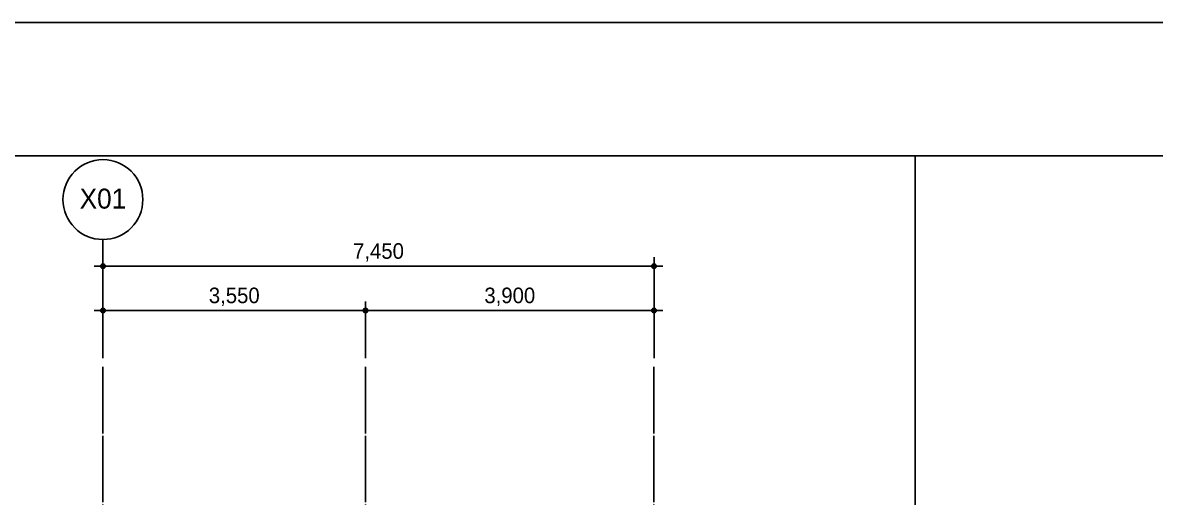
# Model space of a CAD drawing. Header units: millimetres. Extents: x 11948722 to 13111668, y -10771712 to -10232988.
# Drawn here: x 12138097 to 12153411, y -10530577 to -10524159 of the extents above; entities that cross this region are included whole.
import ezdxf
from ezdxf.enums import TextEntityAlignment as Align

# ---------------------------------------------------------------- set-up
doc = ezdxf.new("R2010")
doc.units = ezdxf.units.MM
doc.header["$LTSCALE"] = 150
doc.header["$MEASUREMENT"] = 0
doc.linetypes.add('CEN', pattern=[6.2, 6, -0.1, 0, -0.1])
doc.layers.get('0').update_dxf_attribs({"linetype": 'CONTINUOUS'})
doc.layers.get('Defpoints').update_dxf_attribs({"color": 117, "linetype": 'CONTINUOUS'})
for name, color, linetype in [('A-중심선', 10, 'CEN'), ('Xref-계단단면도$0$3 dim0', 7, 'CONTINUOUS'), ('Xref-계단단면도$0$SYM-2', 7, 'CONTINUOUS')]:
    doc.layers.add(name, color=color, linetype=linetype)
doc.styles.add('Xref-계단단면도$0$나눔고딕 Se', font='')
doc.styles.add('Xref-계단단면도$0$돋움', font='')
doc.styles.get('Xref-계단단면도$0$나눔고딕 Se').set_extended_font_data('Dotum')
doc.styles.get('Xref-계단단면도$0$돋움').set_extended_font_data('Dotum')
doc.dimstyles.new('Xref-계단단면도$0$A1-100', dxfattribs={"dimtxt": 3, "dimasz": 1, "dimexe": 2, "dimexo": 2, "dimgap": 1, "dimtad": 1, "dimdec": 0, "dimzin": 12, "dimdsep": 46, "dimlunit": 6, "dimtxsty": 'Xref-계단단면도$0$나눔고딕 Se', "dimblk1": 'Xref-계단단면도$0$DIMDOT', "dimblk2": 'Xref-계단단면도$0$DIMDOT', "dimsah": 1, "dimcen": -1, "dimdle": 2, "dimclrd": 256, "dimclre": 256, "dimclrt": 3, "dimadec": 0, "dimazin": 0, "dimtfac": 1, "dimtdec": 0, "dimtix": 1, "dimtmove": 2, "dimatfit": 3, "dimldrblk": 'Xref-계단단면도$0$DIMDOT', "dimfxl": 1, "dimtvp": 1, "dimtolj": 1, "dimtzin": 12, "dimlwd": -1, "dimlwe": -1, "dimarcsym": 0})

# ---------------------------------------------------------------- blocks, each defined once
blk = doc.blocks.new('Xref-계단단면도$0$DIMDOT')
at = {"color": 0}
blk.add_line((-2, 0), (2, 0), dxfattribs=at)
for radius in [0.5, 0.25]:
    blk.add_circle((0, 0), radius, dxfattribs=at)
blk = doc.blocks.new('*D98')
at = {"layer": 'Defpoints', "color": 0, "transparency": 16777216}
for p in [(12139183, -10527451), (12146633, -10528240), (12139183, -10528813)]:
    blk.add_point(p, dxfattribs=at)
at = {"layer": 'Xref-계단단면도$0$3 dim0', "transparency": 16777216}
for p, q in [((12139183, -10528693), (12139183, -10527331)), ((12146633, -10528120), (12146633, -10527331)), ((12146573, -10527451), (12139243, -10527451))]:
    blk.add_line(p, q, dxfattribs=at)
at = {"layer": 'Xref-계단단면도$0$3 dim0', "transparency": 16777216, "xscale": 60, "yscale": 60, "zscale": 60, "rotation": 180}
blk.add_blockref('Xref-계단단면도$0$DIMDOT', (12139183, -10527451), dxfattribs=at)
at = {"layer": 'Xref-계단단면도$0$3 dim0', "transparency": 16777216, "xscale": 60, "yscale": 60, "zscale": 60}
blk.add_blockref('Xref-계단단면도$0$DIMDOT', (12146633, -10527451), dxfattribs=at)
at = {"layer": 'Xref-계단단면도$0$3 dim0', "color": 3, "transparency": 16777216, "insert": (12142908, -10527266), "char_height": 210, "attachment_point": 5, "style": 'Xref-계단단면도$0$나눔고딕 Se'}
blk.add_mtext('\\A1;7,450', dxfattribs=at)
blk = doc.blocks.new('*D99')
at = {"layer": 'Defpoints', "color": 0, "transparency": 16777216}
for p in [(12146633, -10528051), (12142733, -10528813), (12146633, -10528813)]:
    blk.add_point(p, dxfattribs=at)
at = {"layer": 'Xref-계단단면도$0$3 dim0', "transparency": 16777216}
for p, q in [((12142733, -10528693), (12142733, -10527931)), ((12146633, -10528693), (12146633, -10527931)), ((12142793, -10528051), (12146573, -10528051))]:
    blk.add_line(p, q, dxfattribs=at)
at = {"layer": 'Xref-계단단면도$0$3 dim0', "transparency": 16777216, "xscale": 60, "yscale": 60, "zscale": 60, "rotation": 180}
blk.add_blockref('Xref-계단단면도$0$DIMDOT', (12142733, -10528051), dxfattribs=at)
at = {"layer": 'Xref-계단단면도$0$3 dim0', "transparency": 16777216, "xscale": 60, "yscale": 60, "zscale": 60}
blk.add_blockref('Xref-계단단면도$0$DIMDOT', (12146633, -10528051), dxfattribs=at)
at = {"layer": 'Xref-계단단면도$0$3 dim0', "color": 3, "transparency": 16777216, "insert": (12144683, -10527866), "char_height": 210, "attachment_point": 5, "style": 'Xref-계단단면도$0$나눔고딕 Se'}
blk.add_mtext('\\A1;3,900', dxfattribs=at)
blk = doc.blocks.new('*D119')
at = {"layer": 'Defpoints', "color": 0, "transparency": 16777216}
for p in [(12142733, -10528051), (12139183, -10528813), (12142733, -10528813)]:
    blk.add_point(p, dxfattribs=at)
at = {"layer": 'Xref-계단단면도$0$3 dim0', "transparency": 16777216}
for p, q in [((12139183, -10528693), (12139183, -10527931)), ((12142733, -10528693), (12142733, -10527931)), ((12139243, -10528051), (12142673, -10528051))]:
    blk.add_line(p, q, dxfattribs=at)
at = {"layer": 'Xref-계단단면도$0$3 dim0', "transparency": 16777216, "xscale": 60, "yscale": 60, "zscale": 60, "rotation": 180}
blk.add_blockref('Xref-계단단면도$0$DIMDOT', (12139183, -10528051), dxfattribs=at)
at = {"layer": 'Xref-계단단면도$0$3 dim0', "transparency": 16777216, "xscale": 60, "yscale": 60, "zscale": 60}
blk.add_blockref('Xref-계단단면도$0$DIMDOT', (12142733, -10528051), dxfattribs=at)
at = {"layer": 'Xref-계단단면도$0$3 dim0', "color": 3, "transparency": 16777216, "insert": (12140958, -10527866), "char_height": 210, "attachment_point": 5, "style": 'Xref-계단단면도$0$나눔고딕 Se'}
blk.add_mtext('\\A1;3,550', dxfattribs=at)

msp = doc.modelspace()

# ---------------------------------------------------------------- linework, layer by layer
at = {"layer": 'A-중심선'}
for p, q in [((12139182.6, -10528812.8), (12139182.6, -10580443.8)), ((12142732.6, -10528812.8), (12142732.6, -10580443.8)), ((12146632.6, -10528812.8), (12146632.6, -10576305.8))]:
    msp.add_line(p, q, dxfattribs=at)
at = {"layer": 'Defpoints', "ltscale": 1200}
for points in [[(12117581.5, -10524159.4), (12162131.5, -10524159.4), (12162131.5, -10587159.4), (12117581.5, -10587159.4)], [(12119434.4, -10580484.4), (12160384.4, -10580484.4), (12160384.4, -10525959.4), (12119434.4, -10525959.4)], [(12132537.3, -10525959.4), (12150163.3, -10525959.4), (12150163.3, -10580443.8), (12132537.3, -10580443.8)]]:
    msp.add_lwpolyline(points, close=True, dxfattribs=at)
at = {"layer": 'Xref-계단단면도$0$SYM-2'}
msp.add_line((12139182.6, -10527090.9), (12139182.6, -10527450.9), dxfattribs=at)
msp.add_circle((12139182.6, -10526550.9), 540, dxfattribs=at)

# ---------------------------------------------------------------- texts
at = {"layer": 'Xref-계단단면도$0$SYM-2', "color": 3, "style": 'Xref-계단단면도$0$돋움'}
msp.add_text('X01', height=270, dxfattribs=at).set_placement((12139182.5, -10526538.4), align=Align.MIDDLE_CENTER)

# ---------------------------------------------------------------- dimensions: what is measured, and where the dimension line sits
at = {"layer": 'Xref-계단단면도$0$3 dim0'}
dim = msp.add_linear_dim(base=(12139182.6, -10527450.9), p1=(12146632.6, -10528239.7), p2=(12139182.6, -10528812.8), angle=180, dimstyle='Xref-계단단면도$0$A1-100', override={"dimscale": 60, "dimtxt": 3.5}, dxfattribs=at)
dim.commit()
dim.dimension.update_dxf_attribs({"geometry": '*D98', "text_midpoint": (12142907.6, -10527265.5), "dimtype": 160})
for base, p1, p2, picture, middle in [((12142732.6, -10528050.9), (12139182.6, -10528812.8), (12142732.6, -10528812.8), '*D119', (12140957.6, -10527865.5)), ((12146632.6, -10528050.9), (12142732.6, -10528812.8), (12146632.6, -10528812.8), '*D99', (12144682.6, -10527865.5))]:
    dim = msp.add_linear_dim(base=base, p1=p1, p2=p2, dimstyle='Xref-계단단면도$0$A1-100', override={"dimscale": 60, "dimtxt": 3.5}, dxfattribs=at)
    dim.commit()
    dim.dimension.update_dxf_attribs({"geometry": picture, "text_midpoint": middle})

doc.saveas('drawing.dxf')
